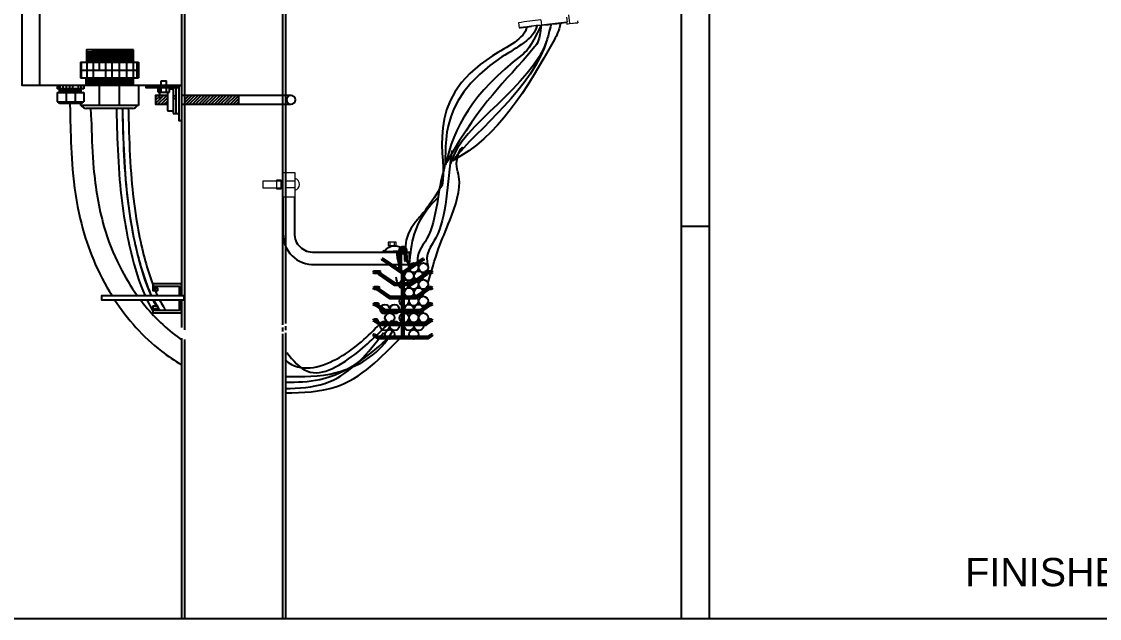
# Model space of a CAD drawing. Header units: feet. Extents: x 0.3 to 98.5, y -18.6 to 31.5.
# Drawn here: x 82.818 to 85.999, y -8.192 to -6.433 of the extents above; entities that cross this region are included whole.
import ezdxf

# ---------------------------------------------------------------- set-up
doc = ezdxf.new("R2010")
doc.units = ezdxf.units.FT
doc.header["$MEASUREMENT"] = 0
doc.linetypes.add('HIDDEN', pattern=[0.375, 0.25, -0.125])
doc.linetypes.add('HIDDEN2', pattern=[0.1875, 0.125, -0.0625])
for name, color, linetype in [('ATI CENTER SUPPORT', 7, 'Continuous'), ('ATI_EARTH', 34, 'Continuous'), ('Cable Gland', 4, 'Continuous'), ('DC FEEEDERS', 1, 'Continuous'), ('DC STRING CABLES', 30, 'Continuous'), ('E-COMB-BOX', 42, 'Continuous'), ('E-COND', 3, 'Continuous'), ('E-DETL', 1, 'Continuous'), ('G-ANNO-TEXT', 1, 'Continuous'), ('PDF2_Geometry', 7, 'Continuous'), ('S-BEAM', 7, 'Continuous'), ('S-BOLT', 93, 'Continuous'), ('S-STEL-ANGL', 3, 'Continuous'), ('tie wrap', 4, 'Continuous')]:
    doc.layers.add(name, color=color, linetype=linetype)
doc.styles.add('NEI-A', font='arial.ttf')

# ---------------------------------------------------------------- blocks, each defined once
blk = doc.blocks.new('AWM 31-0150-01')
at = {"layer": 'PDF2_Geometry', "lineweight": 40}
for points in [[(-0.35, 0.01), (-0.39, -1.06)], [(-0.2, 0.01), (-0.23, -1.07)], [(0.2, -2.14), (0.2, 0)], [(0.36, -1.92), (0.36, 0)], [(-2.17, -1.02), (-0.11, -2.43)], [(-2.08, -0.89), (-0.04, -2.29)], [(0.12, -2.43), (2.17, -1.02)], [(0.48, -1.99), (2.08, -0.89)], [(-2.47, -2.23), (-3.03, -2.23)], [(0.04, -2.29), (0.17, -2.2)], [(2.48, -2.23), (3.04, -2.23)], [(-2.68, -2.39), (-3.03, -2.39)], [(-0.92, -3.64), (-2.57, -2.51)], [(-2.4, -2.36), (-2.4, -2.34)], [(-0.87, -3.49), (-2.38, -2.45)], [(-0.08, -2.5), (-0.08, -3.42)], [(0.08, -3.42), (0.08, -2.5)], [(0.87, -3.49), (2.38, -2.45)], [(0.93, -3.64), (2.57, -2.51)], [(2.41, -2.36), (2.41, -2.34)], [(2.68, -2.39), (3.04, -2.39)], [(-2.61, -3.91), (-3.03, -3.91)], [(-2.83, -4.07), (-3.03, -4.07)], [(-1.43, -5.06), (-2.72, -4.17)], [(-2.54, -4.04), (-2.53, -4.02)], [(-1.38, -4.9), (-2.51, -4.13)], [(-0.15, -3.66), (-0.87, -3.66)], [(-0.82, -3.5), (-0.15, -3.5)], [(-0.08, -3.73), (-0.08, -4.84)], [(0.08, -4.84), (0.08, -3.73)], [(0.16, -3.5), (0.83, -3.5)], [(0.88, -3.66), (0.16, -3.66)], [(1.39, -4.9), (2.52, -4.13)], [(1.43, -5.06), (2.73, -4.17)], [(2.55, -4.04), (2.53, -4.02)], [(2.61, -3.91), (3.04, -3.91)], [(2.83, -4.07), (3.04, -4.07)], [(-2.68, -5.63), (-3.03, -5.63)], [(-0.15, -5.07), (-1.39, -5.07)], [(-1.34, -4.92), (-0.15, -4.92)], [(-0.08, -5.15), (-0.08, -6.26)], [(0.08, -6.26), (0.08, -5.15)], [(0.16, -4.92), (1.34, -4.92)], [(1.39, -5.07), (0.16, -5.07)], [(2.68, -5.63), (3.04, -5.63)], [(-2.9, -5.79), (-3.03, -5.79)], [(-1.94, -6.48), (-2.79, -5.89)], [(-2.61, -5.75), (-2.6, -5.74)], [(-1.89, -6.32), (-2.58, -5.85)], [(-0.15, -6.49), (-1.89, -6.49)], [(-1.85, -6.33), (-0.15, -6.33)], [(-0.08, -6.57), (-0.08, -7.67)], [(0.08, -7.67), (0.08, -6.57)], [(0.16, -6.33), (1.85, -6.33)], [(1.9, -6.49), (0.16, -6.49)], [(1.89, -6.32), (2.59, -5.85)], [(1.94, -6.48), (2.79, -5.89)], [(2.61, -5.75), (2.61, -5.74)], [(2.9, -5.79), (3.04, -5.79)], [(-2.75, -7.35), (-3.03, -7.35)], [(-2.96, -7.5), (-3.03, -7.5)], [(-2.45, -7.9), (-2.84, -7.63)], [(-2.69, -7.47), (-2.68, -7.45)], [(-2.4, -7.74), (-2.65, -7.57)], [(-0.15, -7.91), (-2.4, -7.91)], [(-2.35, -7.75), (-0.15, -7.75)], [(-0.08, -7.99), (-0.08, -9.09)], [(0.08, -9.09), (0.08, -7.99)], [(0.16, -7.75), (2.36, -7.75)], [(2.41, -7.91), (0.16, -7.91)], [(2.41, -7.74), (2.66, -7.57)], [(2.46, -7.9), (2.85, -7.63)], [(2.69, -7.47), (2.68, -7.45)], [(2.75, -7.35), (3.04, -7.35)], [(2.96, -7.5), (3.04, -7.5)], [(-2.7, -9.32), (-3.07, -9.06)], [(-2.65, -9.16), (-2.99, -8.92)], [(2.65, -9.16), (2.99, -8.92)], [(2.7, -9.32), (3.08, -9.06)], [(2.66, -9.33), (-2.65, -9.33)], [(-2.61, -9.17), (-0.15, -9.17)], [(0.16, -9.17), (2.61, -9.17)]]:
    blk.add_lwpolyline(points, dxfattribs=at)
for centre, radius, start, end in [((0, 0), 0.357, 0.1601, 177.9588), ((0, 0), 0.2, 0.2533, 178.1198), ((-3.03, -2.31), 0.0752, 90.1758, 179.8404), ((-2.47, -2.31), 0.0756, 35.3239, 90.1523), ((0.44, -1.92), 0.0753, 242.0716, 303.5153), ((2.47, -2.31), 0.0756, 89.8477, 144.6761), ((-2.52, -2.44), 0.081, 190.0609, 235.3948), ((2.52, -2.44), 0.081, 304.6052, 349.9391), ((-2.6, -3.99), 0.0756, 35.3239, 90.1523), ((-0.16, -3.73), 0.0761, 359.4153, 90.6874), ((-3.03, -5.71), 0.0752, 90.1758, 179.8404), ((-2.68, -5.71), 0.0756, 35.3239, 90.1523), ((-0.16, -5.15), 0.0761, 359.4153, 90.6874), ((2.68, -5.71), 0.0756, 89.8477, 144.6761), ((-0.16, -6.57), 0.0761, 359.3558, 90.628), ((-3.03, -7.43), 0.0752, 90.1758, 179.8404), ((-2.95, -7.59), 0.077, 8.4669, 90.5451), ((-2.8, -7.56), 0.081, 190.0609, 235.3948), ((-2.75, -7.43), 0.0756, 35.3239, 90.1523), ((-0.16, -7.99), 0.0761, 359.3558, 90.628), ((2.76, -7.43), 0.0756, 89.8477, 144.6761), ((2.8, -7.56), 0.081, 304.6052, 349.9391)]:
    blk.add_arc(centre, radius, start, end, dxfattribs=at)
for points in [[(-2.18, -0.91), (-2.21, -0.95), (-2.2, -1), (-2.16, -1.02)], [(-2.08, -0.89), (-2.11, -0.87), (-2.16, -0.88), (-2.18, -0.91)], [(-0.39, -1.06), (-0.39, -1.1), (-0.36, -1.14), (-0.32, -1.14)], [(-0.32, -1.14), (-0.28, -1.14), (-0.24, -1.11), (-0.24, -1.07)], [(2.19, -0.91), (2.17, -0.88), (2.12, -0.87), (2.08, -0.89)], [(2.17, -1.02), (2.2, -1), (2.21, -0.95), (2.19, -0.91)], [(-2.4, -2.34), (-2.4, -2.32), (-2.4, -2.29), (-2.41, -2.27)], [(-0.04, -2.29), (-0.02, -2.3), (0.02, -2.3), (0.04, -2.29)], [(0.17, -2.2), (0.19, -2.19), (0.2, -2.16), (0.2, -2.14)], [(0.36, -1.92), (0.36, -1.95), (0.38, -1.98), (0.4, -1.99)], [(2.41, -2.27), (2.4, -2.29), (2.4, -2.32), (2.4, -2.34)], [(3.11, -2.31), (3.11, -2.27), (3.08, -2.24), (3.04, -2.24)], [(-3.11, -2.31), (-3.11, -2.36), (-3.07, -2.39), (-3.03, -2.39)], [(-2.6, -2.46), (-2.61, -2.42), (-2.64, -2.39), (-2.68, -2.39)], [(-2.41, -2.36), (-2.42, -2.39), (-2.41, -2.43), (-2.38, -2.45)], [(-0.16, -3.5), (-0.12, -3.5), (-0.08, -3.46), (-0.08, -3.42)], [(-0.08, -2.49), (-0.08, -2.47), (-0.09, -2.45), (-0.12, -2.43)], [(0.12, -2.43), (0.09, -2.45), (0.08, -2.47), (0.08, -2.49)], [(0.08, -3.42), (0.08, -3.46), (0.12, -3.5), (0.16, -3.5)], [(2.38, -2.45), (2.41, -2.43), (2.42, -2.39), (2.41, -2.36)], [(2.68, -2.39), (2.65, -2.39), (2.61, -2.42), (2.61, -2.46)], [(3.04, -2.39), (3.08, -2.39), (3.11, -2.36), (3.11, -2.31)], [(-3.03, -3.91), (-3.07, -3.91), (-3.11, -3.95), (-3.11, -3.99)], [(-3.11, -3.99), (-3.11, -4.03), (-3.07, -4.07), (-3.03, -4.07)], [(-2.76, -4.13), (-2.76, -4.1), (-2.8, -4.07), (-2.83, -4.07)], [(-2.75, -4.13), (-2.75, -4.14), (-2.74, -4.16), (-2.72, -4.17)], [(-2.54, -4.04), (-2.55, -4.07), (-2.54, -4.11), (-2.51, -4.13)], [(-2.53, -4.02), (-2.53, -3.99), (-2.53, -3.97), (-2.54, -3.95)], [(-0.91, -3.64), (-0.9, -3.65), (-0.89, -3.66), (-0.87, -3.66)], [(-0.87, -3.48), (-0.86, -3.49), (-0.84, -3.5), (-0.83, -3.5)], [(0.16, -3.66), (0.12, -3.66), (0.08, -3.69), (0.08, -3.74)], [(0.83, -3.5), (0.84, -3.5), (0.86, -3.49), (0.87, -3.48)], [(0.88, -3.66), (0.89, -3.66), (0.91, -3.65), (0.92, -3.64)], [(2.51, -4.13), (2.54, -4.11), (2.55, -4.07), (2.54, -4.04)], [(2.55, -3.95), (2.53, -3.97), (2.53, -3.99), (2.54, -4.02)], [(2.61, -3.91), (2.59, -3.91), (2.56, -3.93), (2.55, -3.95)], [(2.72, -4.17), (2.74, -4.16), (2.75, -4.14), (2.75, -4.13)], [(2.83, -4.07), (2.8, -4.07), (2.77, -4.1), (2.76, -4.13)], [(3.11, -3.99), (3.11, -3.95), (3.08, -3.91), (3.04, -3.91)], [(3.04, -4.07), (3.08, -4.07), (3.11, -4.03), (3.11, -3.99)], [(-3.11, -5.71), (-3.11, -5.75), (-3.07, -5.79), (-3.03, -5.79)], [(-2.61, -5.74), (-2.6, -5.71), (-2.6, -5.69), (-2.62, -5.67)], [(-1.43, -5.06), (-1.41, -5.07), (-1.4, -5.07), (-1.38, -5.07)], [(-1.38, -4.9), (-1.36, -4.91), (-1.35, -4.92), (-1.33, -4.92)], [(-0.16, -4.92), (-0.12, -4.92), (-0.08, -4.88), (-0.08, -4.84)], [(0.08, -4.84), (0.08, -4.88), (0.12, -4.92), (0.16, -4.92)], [(0.16, -5.08), (0.12, -5.08), (0.08, -5.11), (0.08, -5.16)], [(1.34, -4.92), (1.35, -4.92), (1.37, -4.91), (1.38, -4.9)], [(1.39, -5.07), (1.41, -5.07), (1.42, -5.07), (1.43, -5.06)], [(2.62, -5.67), (2.6, -5.69), (2.6, -5.71), (2.61, -5.74)], [(3.11, -5.71), (3.11, -5.67), (3.08, -5.64), (3.04, -5.64)], [(3.04, -5.79), (3.08, -5.79), (3.11, -5.75), (3.11, -5.71)], [(-2.82, -5.85), (-2.83, -5.82), (-2.86, -5.79), (-2.9, -5.79)], [(-2.82, -5.85), (-2.82, -5.87), (-2.8, -5.88), (-2.79, -5.89)], [(-2.61, -5.76), (-2.62, -5.79), (-2.61, -5.83), (-2.58, -5.85)], [(-1.94, -6.48), (-1.93, -6.49), (-1.91, -6.49), (-1.9, -6.49)], [(-1.89, -6.32), (-1.88, -6.33), (-1.86, -6.33), (-1.85, -6.33)], [(-0.16, -6.33), (-0.12, -6.33), (-0.08, -6.3), (-0.08, -6.26)], [(0.08, -6.26), (0.08, -6.3), (0.12, -6.33), (0.16, -6.33)], [(0.16, -6.5), (0.12, -6.5), (0.08, -6.53), (0.08, -6.57)], [(1.85, -6.33), (1.87, -6.33), (1.88, -6.33), (1.89, -6.32)], [(1.9, -6.49), (1.92, -6.49), (1.93, -6.49), (1.94, -6.48)], [(2.58, -5.85), (2.61, -5.83), (2.62, -5.79), (2.61, -5.76)], [(2.79, -5.89), (2.81, -5.88), (2.82, -5.87), (2.83, -5.85)], [(2.9, -5.79), (2.87, -5.79), (2.84, -5.82), (2.83, -5.85)], [(-3.11, -7.43), (-3.11, -7.47), (-3.07, -7.5), (-3.03, -7.5)], [(-2.68, -7.45), (-2.67, -7.43), (-2.68, -7.4), (-2.69, -7.38)], [(-2.68, -7.48), (-2.69, -7.51), (-2.68, -7.54), (-2.65, -7.56)], [(-2.45, -7.9), (-2.44, -7.91), (-2.42, -7.91), (-2.41, -7.91)], [(-2.4, -7.74), (-2.39, -7.75), (-2.37, -7.75), (-2.36, -7.75)], [(-0.16, -7.75), (-0.12, -7.75), (-0.08, -7.72), (-0.08, -7.68)], [(0.08, -7.68), (0.08, -7.72), (0.12, -7.75), (0.16, -7.75)], [(0.16, -7.92), (0.12, -7.92), (0.08, -7.95), (0.08, -7.99)], [(2.36, -7.75), (2.38, -7.75), (2.39, -7.75), (2.41, -7.74)], [(2.41, -7.91), (2.42, -7.91), (2.44, -7.91), (2.45, -7.9)], [(2.66, -7.56), (2.69, -7.54), (2.7, -7.51), (2.69, -7.48)], [(2.69, -7.38), (2.68, -7.4), (2.68, -7.43), (2.68, -7.45)], [(2.96, -7.51), (2.92, -7.51), (2.89, -7.54), (2.88, -7.58)], [(3.11, -7.43), (3.11, -7.39), (3.08, -7.35), (3.04, -7.35)], [(3.04, -7.5), (3.08, -7.5), (3.11, -7.47), (3.11, -7.43)], [(-3.1, -8.95), (-3.12, -8.98), (-3.11, -9.03), (-3.07, -9.05)], [(-2.99, -8.92), (-3.02, -8.9), (-3.07, -8.91), (-3.1, -8.95)], [(-2.65, -9.16), (-2.64, -9.17), (-2.62, -9.17), (-2.61, -9.17)], [(-0.16, -9.17), (-0.12, -9.17), (-0.08, -9.14), (-0.08, -9.1)], [(0.08, -9.09), (0.08, -9.14), (0.12, -9.17), (0.16, -9.17)], [(2.61, -9.17), (2.63, -9.17), (2.64, -9.17), (2.65, -9.16)], [(3.1, -8.95), (3.08, -8.91), (3.03, -8.9), (3, -8.92)], [(3.08, -9.05), (3.12, -9.03), (3.13, -8.98), (3.1, -8.95)], [(-2.7, -9.31), (-2.69, -9.32), (-2.67, -9.33), (-2.66, -9.33)], [(2.65, -9.33), (2.67, -9.33), (2.69, -9.32), (2.7, -9.31)]]:
    blk.add_open_spline(points, degree=3, dxfattribs=at)

msp = doc.modelspace()

# ---------------------------------------------------------------- hatches: boundary and pattern name
at = {"layer": 'S-BOLT'}
h = msp.add_hatch(dxfattribs=at)
h.set_pattern_fill('ANSI31', color=256, scale=0.052295)
h.set_pattern_definition([(45, (86.143294, -7.2486385), (-0.004622241, 0.004622241), [])])
h.paths.add_polyline_path([(83.29908, -6.65052), (83.45988, -6.65052), (83.45988, -6.67667), (83.29908, -6.67667)])
h.paths.add_polyline_path([(83.21405, -6.65052), (83.24867, -6.65052), (83.24867, -6.67667), (83.21405, -6.67667)])

# ---------------------------------------------------------------- linework, layer by layer
at = {"color": 7, "linetype": 'Continuous', "lineweight": 25}
for p, q in [((84.7645, -5.26842), (84.7645, -8.19176)), ((84.84709, -5.26842), (84.84709, -8.19176)), ((84.7645, -7.03625), (84.84709, -7.03625))]:
    msp.add_line(p, q, dxfattribs=at)
for p, q in [((83.90497, -7.11008), (83.90497, -7.1122)), ((83.91816, -7.10933), (83.91816, -7.1122)), ((83.9474, -7.11521), (83.94648, -7.11579))]:
    msp.add_line(p, q)
for points in [[(83.58965, -6.94984), (83.58965, -7.057, 0.4344778), (83.6831, -7.14875), (83.96286, -7.14875), (83.96286, -7.11351), (83.68224, -7.11351, -0.4402873), (83.62489, -7.0575), (83.62489, -6.94984)], [(83.88642, -7.11351), (83.88642, -7.11156), (83.88818, -7.1122), (83.88949, -7.11156), (83.88949, -7.1122), (83.93961, -7.1122), (83.94013, -7.11148, 0.1836781), (83.94165, -7.11264, 0.1718381), (83.94606, -7.1123, 0.2157082), (83.94755, -7.11012, 0.0421125), (83.94764, -7.10898)], [(83.88816, -7.1122), (83.88644, -7.11127), (83.88644, -7.10846, -0.2452334), (83.89014, -7.10846, -0.4583544), (83.94432, -7.10397, -0.1356561), (83.94645, -7.10603)], [(83.88818, -7.1122), (83.88957, -7.11054), (83.93939, -7.10811), (83.93968, -7.10847), (83.93993, -7.10803, -0.3935693), (83.9436, -7.10499, -0.1084821), (83.94645, -7.10603)]]:
    msp.add_lwpolyline(points, format="xyb")
for centre, radius in [((83.94368, -7.10897), 0.00396), ((83.94054, -7.10927), 0.000761), ((83.94083, -7.10767), 0.000761), ((83.94098, -7.1107), 0.000761), ((83.94183, -7.10645), 0.000761), ((83.94211, -7.10913), 0.000761), ((83.94218, -7.11174), 0.000761), ((83.94278, -7.10773), 0.000761), ((83.94296, -7.11037), 0.000761), ((83.94325, -7.10585), 0.000761), ((83.94368, -7.11218), 0.000761), ((83.94372, -7.109), 0.000761), ((83.94435, -7.10755), 0.000761), ((83.94445, -7.1108), 0.000761), ((83.9448, -7.10603), 0.000761), ((83.94535, -7.1088), 0.000761), ((83.94595, -7.11117), 0.000761), ((83.94609, -7.1069), 0.000761), ((83.94674, -7.10985), 0.000761), ((83.9468, -7.1083), 0.000761)]:
    msp.add_circle(centre, radius)
for centre, radius, start, end in [((83.94358, -7.10925), 0.00716, 13.71434, 293.91757), ((83.94544, -7.11073), 0.00281, 277.95925, 38.35521), ((83.9436, -7.10918), 0.00713, 302.17194, 13.25795)]:
    msp.add_arc(centre, radius, start, end)
at = {"layer": 'ATI CENTER SUPPORT', "color": 1, "linetype": 'Continuous', "lineweight": 15}
for p, q in [((83.58446, -6.89985), (83.57108, -6.89985)), ((83.57108, -6.89985), (83.57108, -6.92582)), ((83.58853, -6.89985), (83.58446, -6.90281)), ((83.58446, -6.92582), (83.58446, -6.89985)), ((83.58853, -6.8777), (83.58853, -6.94984)), ((83.58853, -6.8777), (83.62489, -6.8777)), ((83.62489, -6.8777), (83.62489, -6.94984)), ((83.58446, -6.90281), (83.53074, -6.90281)), ((83.53074, -6.90281), (83.53074, -6.92297)), ((83.53074, -6.92297), (83.58446, -6.92297)), ((83.57108, -6.92582), (83.58446, -6.92582)), ((83.58446, -6.92297), (83.58853, -6.92633)), ((83.62489, -6.90281), (83.59816, -6.90281)), ((83.62489, -6.92297), (83.59816, -6.92297)), ((83.58853, -6.94984), (83.62489, -6.94984)), ((83.92345, -7.08289), (83.89967, -7.08289)), ((83.89967, -7.08289), (83.89967, -7.09271)), ((83.90497, -7.08289), (83.90497, -7.0966)), ((83.91816, -7.08289), (83.91816, -7.09369)), ((83.92345, -7.09271), (83.92345, -7.08289)), ((83.89967, -7.09271), (83.92345, -7.09271))]:
    msp.add_line(p, q, dxfattribs=at)
at = {"layer": 'ATI CENTER SUPPORT', "color": 8, "linetype": 'Continuous', "lineweight": 15}
msp.add_arc((83.62077, -6.91273), 0.01789, 283.31521, 76.68479, dxfattribs=at)
at = {"layer": 'ATI_EARTH', "color": 7}
msp.add_lwpolyline([(66.76685, -8.19176), (88.3762, -8.19176)], dxfattribs=at)
at = {"layer": 'Cable Gland'}
for p, q in [((83.12147, -6.5164), (83.01014, -6.5231)), ((83.14834, -6.51837), (83.01014, -6.52669)), ((83.14834, -6.55306), (83.14834, -6.5164)), ((83.14834, -6.52122), (83.01014, -6.52953)), ((83.14834, -6.5248), (83.01014, -6.53312)), ((83.14834, -6.52839), (83.01014, -6.53671)), ((83.14834, -6.53198), (83.01014, -6.5403)), ((83.14834, -6.53557), (83.01014, -6.54389)), ((83.14834, -6.53916), (83.01014, -6.54747)), ((83.14834, -6.54275), (83.01014, -6.55106)), ((83.14834, -6.54634), (83.03075, -6.55341)), ((83.14834, -6.54992), (83.09617, -6.55306)), ((82.99246, -6.55306), (82.99246, -6.59856)), ((82.99246, -6.55306), (83.16304, -6.55306)), ((82.99246, -6.57581), (83.16304, -6.57581)), ((82.9947, -6.55306), (82.9947, -6.59856)), ((83.01091, -6.55306), (83.01091, -6.59856)), ((83.02936, -6.55306), (83.02936, -6.59856)), ((83.04781, -6.55306), (83.04781, -6.57581)), ((83.06625, -6.55306), (83.06625, -6.59856)), ((83.0847, -6.55306), (83.0847, -6.59856)), ((83.10646, -6.55306), (83.10646, -6.59856)), ((83.12823, -6.55306), (83.12823, -6.59856)), ((83.1473, -6.55306), (83.1473, -6.59856)), ((83.14845, -6.6211), (83.14845, -6.58013)), ((83.159, -6.55306), (83.159, -6.59856)), ((83.16304, -6.55306), (83.16304, -6.59856)), ((82.99246, -6.59856), (83.16304, -6.59856)), ((83.04324, -6.59844), (83.00935, -6.60048)), ((83.00935, -6.6211), (83.00935, -6.59856)), ((83.14845, -6.59929), (83.00935, -6.60766)), ((83.08732, -6.59938), (83.00935, -6.60407)), ((83.14845, -6.60287), (83.00935, -6.61125)), ((83.14845, -6.60646), (83.00935, -6.61483)), ((83.14845, -6.61005), (83.00935, -6.61842)), ((83.14845, -6.61364), (83.02446, -6.6211)), ((82.92386, -6.6211), (82.92386, -6.63156)), ((83.16304, -6.6211), (82.92386, -6.6211)), ((83.0023, -6.63156), (82.92386, -6.63156)), ((82.92386, -6.64193), (82.92386, -6.6691)), ((82.92386, -6.64193), (83.0023, -6.64193)), ((82.92571, -6.6211), (82.92571, -6.63156)), ((82.93057, -6.64193), (82.93057, -6.62309)), ((82.93057, -6.6319), (82.99454, -6.63575)), ((82.93057, -6.63355), (82.99454, -6.6374)), ((82.93057, -6.6352), (82.99454, -6.63905)), ((82.93057, -6.63685), (82.99454, -6.6407)), ((82.93057, -6.6385), (82.98759, -6.64193)), ((82.93057, -6.64015), (82.96016, -6.64193)), ((82.9311, -6.6211), (82.9311, -6.63156)), ((82.93987, -6.6211), (82.93987, -6.63156)), ((82.94987, -6.6211), (82.94987, -6.63156)), ((82.94987, -6.64193), (82.94987, -6.6691)), ((82.95868, -6.63194), (82.99454, -6.6341)), ((82.95988, -6.6211), (82.95988, -6.63156)), ((82.96837, -6.6211), (82.96837, -6.63156)), ((82.97685, -6.64193), (82.97685, -6.6691)), ((82.97895, -6.63151), (82.99454, -6.63245)), ((82.98533, -6.6211), (82.98533, -6.63156)), ((82.99382, -6.6211), (82.99382, -6.63156)), ((82.99454, -6.64193), (82.99454, -6.63156)), ((83.00127, -6.6211), (83.00127, -6.63156)), ((83.0023, -6.6211), (83.0023, -6.63156)), ((83.0023, -6.64193), (83.0023, -6.6691)), ((83.04781, -6.6211), (83.04781, -6.68018)), ((83.14845, -6.61723), (83.08409, -6.6211)), ((83.10646, -6.6211), (83.10646, -6.68018)), ((83.16304, -6.6211), (83.16304, -6.68018)), ((82.92386, -6.6691), (83.0023, -6.6691)), ((82.93141, -6.67303), (82.99475, -6.67303)), ((82.99246, -6.67303), (82.99246, -6.68018)), ((83.16304, -6.68018), (82.99246, -6.68018)), ((83.14663, -6.68873), (83.00887, -6.68873))]:
    msp.add_line(p, q, dxfattribs=at)
msp.add_lwpolyline([(83.14834, -6.5164), (83.01014, -6.5164), (83.01014, -6.55306)], dxfattribs=at)
for centre, radius, start, end in [((82.93248, -6.66452), 0.00858, 212.22182, 262.8183), ((82.99408, -6.66486), 0.0082, 274.72348, 328.88764), ((83.01034, -6.67096), 0.01783, 211.11236, 265.27652), ((83.14429, -6.67023), 0.01865, 277.1817, 327.77818)]:
    msp.add_arc(centre, radius, start, end, dxfattribs=at)
at = {"layer": 'DC FEEEDERS'}
for centre in [(83.89073, -7.28072), (83.91895, -7.28072), (83.90457, -7.30559), (83.89073, -7.32984), (83.90457, -7.35471), (83.91895, -7.32984)]:
    msp.add_circle(centre, 0.01386, dxfattribs=at)
for points, knots in [([(82.96121, -6.67356), (82.96158, -6.69514), (82.96195, -6.71679), (82.96358, -6.78192), (82.96534, -6.82559), (82.97343, -6.91778), (82.98023, -6.96633), (83.00012, -7.05122), (83.01137, -7.08775), (83.04008, -7.15948), (83.05739, -7.19462), (83.08008, -7.23249), (83.0827, -7.23675), (83.08536, -7.24099)], [0, 0, 0, 0, 1.2311541, 1.2311541, 3.6934622, 3.6934622, 6.419304, 6.419304, 8.4787084, 8.4787084, 10.5381129, 10.5381129, 10.8011873, 10.8011873, 10.8011873, 10.8011873]), ([(83.02182, -6.68873), (83.02244, -6.70484), (83.02426, -6.72098), (83.02574, -6.7801), (83.02748, -6.82262), (83.03636, -6.92322), (83.04537, -6.98072), (83.07322, -7.07709), (83.0888, -7.11694), (83.12335, -7.18507), (83.14077, -7.2139), (83.16028, -7.24099)], [0.3031393, 0.3031393, 0.3031393, 0.3031393, 1.235507, 1.235507, 3.706521, 3.706521, 7.1612167, 7.1612167, 9.6381556, 9.6381556, 11.5684593, 11.5684593, 11.5684593, 11.5684593]), ([(83.09293, -7.25277), (83.13063, -7.31022), (83.1769, -7.36229), (83.24994, -7.41871), (83.26971, -7.432), (83.29039, -7.44384)], [11.0464692, 11.0464692, 11.0464692, 11.0464692, 14.6569217, 14.6569217, 15.9084681, 15.9084681, 15.9084681, 15.9084681]), ([(83.16898, -7.25277), (83.17173, -7.25641), (83.17452, -7.26001), (83.20884, -7.30326), (83.24505, -7.33845), (83.28695, -7.36807), (83.28866, -7.36927), (83.29038, -7.37045)], [11.8509498, 11.8509498, 11.8509498, 11.8509498, 12.1150946, 12.1150946, 15.05454, 15.05454, 15.1790514, 15.1790514, 15.1790514, 15.1790514])]:
    msp.add_open_spline(points, degree=3, knots=knots, dxfattribs=at)
for points in [[(83.60096, -7.4084), (83.66174, -7.46355), (83.8105, -7.40681), (83.91127, -7.3125)], [(83.59536, -7.42998), (83.61536, -7.44357), (83.76571, -7.41719), (83.88168, -7.31809)], [(83.59776, -7.47874), (83.74652, -7.46755), (83.90327, -7.36205), (83.91447, -7.34287)], [(83.59616, -7.5147), (83.71293, -7.49952), (83.87768, -7.36125), (83.88648, -7.34926)], [(83.59716, -7.52739), (83.74531, -7.50953), (83.93904, -7.36186)], [(83.59716, -7.49549), (83.69806, -7.48783), (83.81428, -7.4355), (83.90506, -7.36186)]]:
    msp.add_spline(points, degree=3, dxfattribs=at)
at = {"layer": 'DC STRING CABLES'}
for centre in [(83.97575, -7.15823), (84.00397, -7.15823), (83.96191, -7.18248), (83.99013, -7.18248), (83.94754, -7.20735), (83.96191, -7.2316), (83.97575, -7.20735), (83.99013, -7.2316), (84.00397, -7.20735), (83.94754, -7.25647), (83.97575, -7.25647), (84.00397, -7.25647), (83.96191, -7.28072), (83.99013, -7.28072), (83.94754, -7.30559), (83.97575, -7.30559), (84.00397, -7.30559), (83.96191, -7.32984), (83.97575, -7.35471), (83.99013, -7.32984)]:
    msp.add_circle(centre, 0.01386, dxfattribs=at)
for centre, radius, start, end in [((84.11405, -7.09501), 0.19019, 184.09488, 209.64412), ((83.98168, -7.17945), 0.05922, 185.38955, 218.49811)]:
    msp.add_arc(centre, radius, start, end, dxfattribs=at)
for points, knots in [([(84.30917, -6.44836), (84.30415, -6.48288), (83.97828, -6.63322), (84.07923, -6.83935), (84.05922, -6.91589)], [19.7818348, 19.7818348, 19.7818348, 19.7818348, 21.0651842, 27.5070103, 27.5070103, 27.5070103, 27.5070103]), ([(84.33857, -6.44521), (84.3324, -6.48277), (84.0157, -6.64105), (84.08097, -6.82457), (84.06444, -6.8698)], [20.248696, 20.248696, 20.248696, 20.248696, 21.5219615, 27.743092, 27.743092, 27.743092, 27.743092]), ([(84.35161, -6.44372), (84.31752, -6.51387), (84.15231, -6.63729), (84.09226, -6.74514), (84.06966, -6.85588)], [21.0095298, 21.0095298, 21.0095298, 21.0095298, 21.5219615, 28.4143985, 28.4143985, 28.4143985, 28.4143985]), ([(84.35166, -6.44372), (84.34682, -6.49002), (84.24083, -6.62025), (84.18193, -6.6569), (84.07234, -6.84858)], [20.545889, 20.545889, 20.545889, 20.545889, 21.0651842, 27.951531, 27.951531, 27.951531, 27.951531]), ([(84.38062, -6.44042), (84.37528, -6.4622), (84.34057, -6.61893), (84.11706, -6.73269), (84.08418, -6.85131)], [20.545889, 20.545889, 20.545889, 20.545889, 21.0651842, 27.7307788, 27.7307788, 27.7307788, 27.7307788]), ([(84.40848, -6.43863), (84.40343, -6.46207), (84.31584, -6.62168), (84.22433, -6.77359), (84.09003, -6.84291)], [21.0095298, 21.0095298, 21.0095298, 21.0095298, 21.5219615, 27.9699962, 27.9699962, 27.9699962, 27.9699962]), ([(84.38057, -6.44042), (84.37522, -6.46207), (84.34009, -6.61916), (84.16578, -6.74783), (84.09003, -6.84291)], [21.0095298, 21.0095298, 21.0095298, 21.0095298, 21.5219615, 28.1937087, 28.1937087, 28.1937087, 28.1937087]), ([(83.09827, -6.68873), (83.09827, -6.68879), (83.09827, -6.68885), (83.09827, -6.6889), (83.09827, -6.68892), (83.09827, -6.68894), (83.09827, -6.68896), (83.09888, -6.71216), (83.0995, -6.73537), (83.10179, -6.80516), (83.10392, -6.8519), (83.11124, -6.9397), (83.11596, -6.98064), (83.12781, -7.05267), (83.13399, -7.08353), (83.15204, -7.15734), (83.16504, -7.20123), (83.18288, -7.24099)], [-0.0045088, -0.0045088, -0.0045088, -0.0045088, -0.001148, -0.001148, -0.001148, 0, 0, 0, 1.3631958, 1.3631958, 4.0895875, 4.0895875, 6.4332474, 6.4332474, 8.1619103, 8.1619103, 10.5230734, 10.5230734, 10.5230734, 10.5230734]), ([(83.11567, -6.68873), (83.11628, -6.71186), (83.1169, -6.73497), (83.11918, -6.80449), (83.1213, -6.85096), (83.12839, -6.93596), (83.13276, -6.97439), (83.14366, -7.04259), (83.1494, -7.07219), (83.16767, -7.14944), (83.18201, -7.19843), (83.20203, -7.24099)], [0.0045088, 0.0045088, 0.0045088, 0.0045088, 1.3638105, 1.3638105, 4.0914316, 4.0914316, 6.3172366, 6.3172366, 8.0024533, 8.0024533, 10.6706943, 10.6706943, 10.6706943, 10.6706943]), ([(83.116, -6.68873), (83.116, -6.68879), (83.116, -6.68885), (83.11601, -6.6889), (83.11601, -6.68892), (83.11601, -6.68894), (83.11601, -6.68896), (83.11662, -6.71216), (83.11724, -6.73537), (83.11953, -6.80516), (83.12166, -6.8519), (83.12898, -6.9397), (83.13369, -6.98064), (83.14555, -7.05267), (83.15173, -7.08353), (83.16978, -7.15734), (83.18277, -7.20123), (83.20062, -7.24099)], [-0.0045088, -0.0045088, -0.0045088, -0.0045088, -0.001148, -0.001148, -0.001148, 0, 0, 0, 1.3631958, 1.3631958, 4.0895875, 4.0895875, 6.4332474, 6.4332474, 8.1619103, 8.1619103, 10.5230734, 10.5230734, 10.5230734, 10.5230734]), ([(83.13341, -6.68873), (83.13402, -6.71186), (83.13463, -6.73497), (83.13692, -6.80449), (83.13904, -6.85096), (83.14613, -6.93596), (83.1505, -6.97439), (83.1614, -7.04259), (83.16714, -7.07219), (83.18541, -7.14944), (83.19975, -7.19843), (83.21977, -7.24099)], [0.0045088, 0.0045088, 0.0045088, 0.0045088, 1.3638105, 1.3638105, 4.0914316, 4.0914316, 6.3172366, 6.3172366, 8.0024533, 8.0024533, 10.6706943, 10.6706943, 10.6706943, 10.6706943]), ([(84.08767, -6.81303), (84.0738, -6.91106), (84.07298, -7.05405), (84.00636, -7.11539), (84.01774, -7.15674)], [28.5860616, 28.5860616, 28.5860616, 28.5860616, 32.1028898, 33.6438512, 33.6438512, 33.6438512, 33.6438512]), ([(84.06444, -6.8698), (84.04559, -6.92337), (84.04637, -7.06008), (83.9782, -7.11579), (83.98957, -7.15714)], [28.3391401, 28.3391401, 28.3391401, 28.3391401, 31.6461125, 33.1870738, 33.1870738, 33.1870738, 33.1870738]), ([(84.05922, -6.91589), (84.01261, -6.99049), (83.93523, -7.06218), (83.94999, -7.11579), (83.96136, -7.15714)], [31.1888695, 31.1888695, 31.1888695, 31.1888695, 31.6461125, 33.1870738, 33.1870738, 33.1870738, 33.1870738]), ([(83.18837, -7.25277), (83.18938, -7.25484), (83.19039, -7.2569), (83.19583, -7.26765), (83.2005, -7.27611), (83.20547, -7.28423)], [10.75887314, 10.75887314, 10.75887314, 10.75887314, 10.88454268, 10.88454268, 11.42071777, 11.42071777, 11.42071777, 11.42071777]), ([(83.20611, -7.25277), (83.20711, -7.25484), (83.20813, -7.2569), (83.21131, -7.2632), (83.21353, -7.26739), (83.21581, -7.27152)], [10.75887314, 10.75887314, 10.75887314, 10.75887314, 10.88454268, 10.88454268, 11.14653475, 11.14653475, 11.14653475, 11.14653475]), ([(83.22555, -7.25277), (83.22884, -7.25921), (83.23228, -7.26547), (83.23587, -7.27152), (83.23734, -7.27401), (83.23885, -7.27646), (83.24035, -7.27892), (83.24151, -7.28081), (83.24267, -7.2827), (83.24383, -7.28459)], [10.92066036, 10.92066036, 10.92066036, 10.92066036, 11.33703311, 11.33703311, 11.33703311, 11.50847312, 11.50847312, 11.50847312, 11.64056748, 11.64056748, 11.64056748, 11.64056748])]:
    msp.add_open_spline(points, degree=3, knots=knots, dxfattribs=at)
for points in [[(84.01752, -7.20444), (84.04902, -7.10194), (84.0819, -7.01931), (84.10882, -6.89062), (84.10758, -6.82209), (84.12293, -6.80519), (84.12327, -6.8055)], [(83.96286, -7.14875), (83.97799, -7.05848), (84.03444, -6.96434), (84.04724, -6.95191)]]:
    msp.add_spline(points, degree=3, dxfattribs=at)
for points in [[(83.20781, -7.25277), (83.2111, -7.25921), (83.21454, -7.26547), (83.21813, -7.27152)], [(83.21952, -7.27805), (83.2208, -7.28026), (83.2221, -7.28243), (83.22343, -7.28459)], [(83.22018, -7.27492), (83.22219, -7.27821), (83.22425, -7.28144), (83.22635, -7.28459)]]:
    msp.add_open_spline(points, degree=3, dxfattribs=at)
at = {"layer": 'E-COMB-BOX'}
for points in [[(83.29045, -6.6211), (82.81979, -6.6211), (82.81979, -5.05226), (83.29045, -5.05226)], [(82.87209, -6.6211), (82.87209, -5.05226)], [(83.29045, -5.05226), (83.29045, -6.6211)]]:
    msp.add_lwpolyline(points, dxfattribs=at)
at = {"layer": 'E-COND'}
msp.add_line((83.22671, -6.66398), (83.22671, -6.6211), dxfattribs=at)
at = {"layer": 'E-DETL', "linetype": 'Continuous', "lineweight": 0}
for p, q in [((84.42628, -6.41966), (84.42802, -6.43462)), ((84.43223, -6.4132), (84.43523, -6.43897)), ((84.2845, -6.43652), (84.28624, -6.45148)), ((84.35091, -6.42811), (84.35265, -6.44307)), ((84.42676, -6.43482), (84.35138, -6.44327)), ((84.35265, -6.44307), (84.42802, -6.43462)), ((84.3721, -6.44237), (84.36472, -6.4432)), ((84.36473, -6.44314), (84.37337, -6.44217)), ((84.37721, -6.44179), (84.3721, -6.44237)), ((84.37321, -6.44082), (84.37337, -6.44217)), ((84.37337, -6.44217), (84.37718, -6.44174)), ((84.42802, -6.43462), (84.42676, -6.43482)), ((84.42676, -6.43482), (84.42738, -6.44022)), ((84.45193, -6.43747), (84.42738, -6.44022)), ((84.42738, -6.44022), (84.43523, -6.43897)), ((84.43523, -6.43897), (84.45977, -6.43621)), ((84.45977, -6.43621), (84.45193, -6.43747)), ((84.45914, -6.43077), (84.45977, -6.43621))]:
    msp.add_line(p, q, dxfattribs=at)
at = {"layer": 'E-DETL', "linetype": 'Continuous', "lineweight": 0, "flags": 128}
for points in [[(84.32164, -6.44803), (84.31425, -6.44885), (84.30742, -6.44959), (84.30132, -6.45022), (84.2961, -6.45075), (84.2919, -6.45114), (84.28881, -6.4514), (84.28691, -6.45152), (84.28624, -6.45148), (84.28683, -6.4513), (84.28866, -6.45098), (84.29168, -6.45053), (84.29582, -6.44995), (84.30099, -6.44926), (84.30703, -6.44849), (84.31383, -6.44764), (84.32119, -6.44674), (84.32895, -6.4458), (84.33691, -6.44487), (84.34488, -6.44395), (84.35265, -6.44307)], [(84.35138, -6.44327), (84.34424, -6.44408), (84.33693, -6.44492), (84.32962, -6.44578), (84.32249, -6.44664), (84.31573, -6.44747), (84.30949, -6.44825), (84.30394, -6.44896), (84.2992, -6.44959), (84.29539, -6.45012), (84.29262, -6.45054), (84.29094, -6.45083), (84.2904, -6.451), (84.29101, -6.45103), (84.29275, -6.45092), (84.29559, -6.45069), (84.29945, -6.45032), (84.30424, -6.44984), (84.30984, -6.44926), (84.31612, -6.44858), (84.32291, -6.44782)]]:
    msp.add_lwpolyline(points, dxfattribs=at)
at = {"layer": 'E-DETL', "linetype": 'Continuous', "lineweight": 0}
for centre, radius, start, end in [((84.48321, -7.73854), 1.3171, 95.7651, 98.67737), ((84.10008, -3.94215), 2.51493, 276.58342, 277.46608), ((84.16763, -4.5065), 1.94651, 276.51432, 277.6532)]:
    msp.add_arc(centre, radius, start, end, dxfattribs=at)
at = {"layer": 'S-BEAM'}
for p, q in [((83.29045, -5.02285), (83.29045, -6.6211)), ((83.29908, -5.02285), (83.29908, -6.65052)), ((83.58853, -5.02285), (83.58853, -6.65052)), ((83.59716, -5.02285), (83.59716, -6.65052)), ((83.29908, -6.67667), (83.29908, -7.34093)), ((83.58853, -6.67667), (83.58853, -7.327)), ((83.59716, -6.67667), (83.59716, -7.32303)), ((83.29029, -6.72569), (83.29036, -7.24099)), ((83.29036, -7.25277), (83.29037, -7.33484)), ((83.58853, -7.33465), (83.58853, -7.34603)), ((83.59716, -7.33101), (83.59716, -7.3422)), ((83.29038, -7.36615), (83.29045, -8.19184)), ((83.29908, -7.37024), (83.29908, -8.19184)), ((83.58853, -7.35344), (83.58853, -8.19184)), ((83.59716, -7.34992), (83.59716, -8.19184))]:
    msp.add_line(p, q, dxfattribs=at)
at = {"layer": 'S-BEAM', "linetype": 'HIDDEN2'}
for p, q in [((83.29908, -6.65052), (83.29908, -6.67667)), ((83.58853, -6.65052), (83.58853, -6.67667)), ((83.59716, -6.65052), (83.59716, -6.67667))]:
    msp.add_line(p, q, dxfattribs=at)
at = {"layer": 'S-BOLT'}
for p, q in [((83.24867, -6.64145), (83.24867, -6.69581)), ((83.25449, -6.63137), (83.26582, -6.63137)), ((83.26582, -6.65596), (83.27446, -6.64772)), ((83.26582, -6.66359), (83.27446, -6.65534)), ((83.24867, -6.69581), (83.26582, -6.69581)), ((83.26582, -6.70429), (83.28309, -6.70429))]:
    msp.add_line(p, q, dxfattribs=at)
for points in [[(83.28309, -6.62289), (83.26582, -6.62289), (83.26582, -6.70429)], [(83.27446, -6.70429), (83.27446, -6.62289)], [(83.28309, -6.70429), (83.28309, -6.62289)], [(83.24867, -6.65052), (83.21405, -6.65052), (83.21405, -6.67667), (83.24867, -6.67667)], [(83.61349, -6.65052), (83.29032, -6.65052), (83.29032, -6.67667), (83.61349, -6.67667)], [(83.45988, -6.67667), (83.45988, -6.65052)]]:
    msp.add_lwpolyline(points, dxfattribs=at)
at = {"layer": 'S-BOLT', "linetype": 'HIDDEN'}
msp.add_arc((83.61349, -6.66359), 0.01307, 90, 270, dxfattribs=at)
at = {"layer": 'S-BOLT'}
msp.add_arc((83.61349, -6.66359), 0.01307, 270, 90, dxfattribs=at)
at = {"layer": 'S-STEL-ANGL'}
for p, q in [((83.23031, -6.6211), (83.23031, -6.60803)), ((83.23031, -6.60803), (83.246, -6.60803)), ((83.246, -6.6211), (83.246, -6.60803)), ((83.22181, -6.64145), (83.22181, -6.62838)), ((83.22181, -6.64145), (83.25449, -6.64145)), ((83.23031, -6.64145), (83.23031, -6.62838)), ((83.246, -6.64145), (83.246, -6.62838)), ((83.25449, -6.64145), (83.25449, -6.62838))]:
    msp.add_line(p, q, dxfattribs=at)
at = {"layer": 'S-STEL-ANGL', "flags": 128}
for points in [[(83.29045, -6.72569), (83.28309, -6.72569), (83.28309, -6.62842), (83.18586, -6.62842), (83.18586, -6.6211), (83.29045, -6.6211), (83.29045, -6.72569)], [(83.29045, -7.20615), (83.20547, -7.20615), (83.20547, -7.22576), (83.22018, -7.22576), (83.22018, -7.21922), (83.212, -7.21922), (83.212, -7.21269), (83.28391, -7.21269), (83.28391, -7.24099)], [(83.29045, -7.24099), (83.29045, -7.20615)], [(83.28391, -7.25277), (83.28391, -7.28459), (83.212, -7.28459), (83.212, -7.27805), (83.22018, -7.27805), (83.22018, -7.27152), (83.20547, -7.27152), (83.20547, -7.29113), (83.29045, -7.29113), (83.29045, -7.25277)]]:
    msp.add_lwpolyline(points, dxfattribs=at)
at = {"layer": 'tie wrap'}
msp.add_lwpolyline([(83.29785, -7.24099), (83.05451, -7.24099), (83.05451, -7.25277), (83.29785, -7.25277)], close=True, dxfattribs=at)

# ---------------------------------------------------------------- block references
at = {"xscale": -0.02776966535613404, "yscale": 0.02776966535613404, "zscale": 0.02776966535613404}
msp.add_blockref('AWM 31-0150-01', (83.94349, -7.10721), dxfattribs=at)

# ---------------------------------------------------------------- texts
at = {"layer": 'G-ANNO-TEXT', "insert": (85.60263, -8.01362), "char_height": 0.0833333, "width": 0.9842349, "attachment_point": 1, "style": 'NEI-A', "bg_fill": 3, "box_fill_scale": 1.5, "bg_fill_color": 256, "bg_fill_transparency": 0}
msp.add_mtext('\\pt0.25;FINISHED GRADE', dxfattribs=at)

doc.saveas('drawing.dxf')
